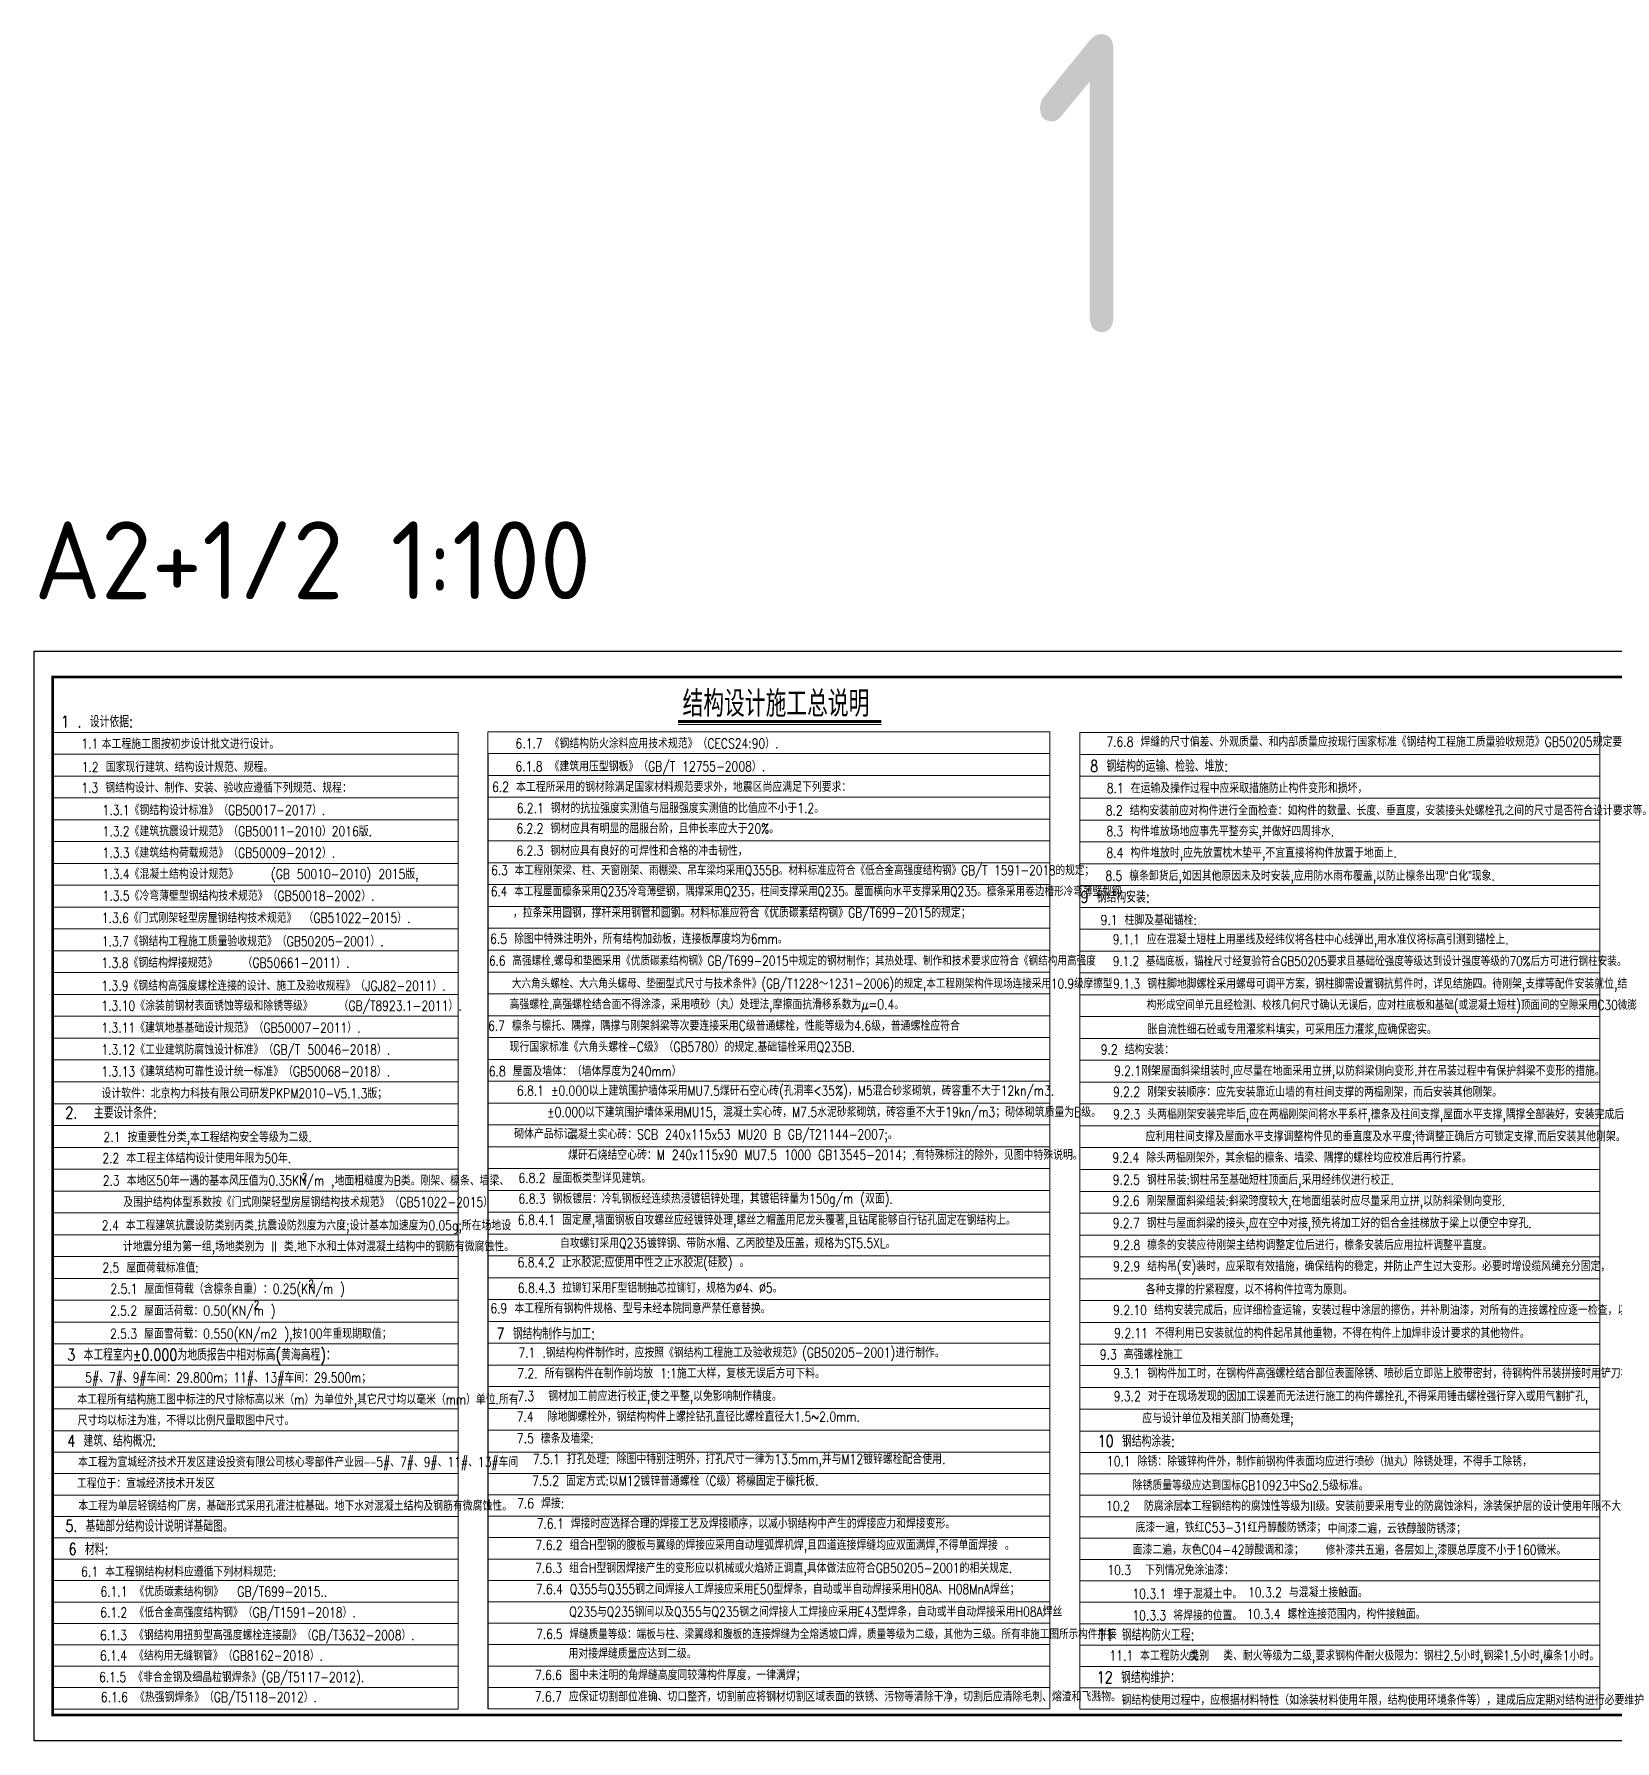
# Model space of a CAD drawing. Extents: x -2746917 to -971774, y -3334247 to -3250358.
# Drawn here: x -2530603 to -2469674, y -3316173 to -3250397 of the extents above; entities that cross this region are included whole.
import ezdxf
from ezdxf.enums import TextEntityAlignment as Align

# ---------------------------------------------------------------- set-up
doc = ezdxf.new("R2010")
doc.units = 0
doc.header["$LTSCALE"] = 1000
doc.header["$MEASUREMENT"] = 0
doc.linetypes.add('DOTE', pattern=[2.42, 2, -0.2, 0.02, -0.2])
doc.layers.get('0').update_dxf_attribs({"linetype": 'CONTINUOUS'})
for name, color, linetype in [('F', 4, 'DOTE'), ('JZSM', 7, 'CONTINUOUS'), ('PUB_TITLE', 4, 'CONTINUOUS'), ('WIN', 3, 'CONTINUOUS'), ('填充', 9, 'CONTINUOUS')]:
    doc.layers.add(name, color=color, linetype=linetype)
doc.layers.add('yichutu', color=7, linetype='CONTINUOUS', true_color=0xffffff, plot=False)
doc.styles.add('_HZTXT', font='txt.shx', dxfattribs={"width": 0.8, "bigfont": 'hztxt.shx'})
doc.styles.add('hztxt', font='tssdeng.shx', dxfattribs={"width": 0.8, "bigfont": 'tssdchn.shx'})
doc.styles.add('TSSD_Rein', font='Tssdeng.shx', dxfattribs={"width": 0.75, "bigfont": 'hztxt.shx'})

# ---------------------------------------------------------------- blocks, each defined once
blk = doc.blocks.new('yct-891-420-89100-42000-100-2004.0')
at = {"layer": 'yichutu', "color": 7, "true_color": 0xffffff}
blk.add_lwpolyline([(0, 0), (0, 42000), (89100, 42000), (89100, 0)], close=True, dxfattribs=at)
at = {"layer": 'yichutu', "color": 7, "true_color": 0xffffff, "style": 'TSSD_Rein'}
blk.add_text('A2+1/2 1:100', height=3000, dxfattribs=at).set_placement((0, 44000))
blk = doc.blocks.new('A$C440D491C')
at = {"layer": 'PUB_TITLE'}
blk.add_lwpolyline([(0, 0), (0, 42000), (89100, 42000), (89100, 0)], close=True, dxfattribs=at)
at = {"layer": 'PUB_TITLE', "const_width": 100}
blk.add_lwpolyline([(88100, 1000), (88100, 41000), (713, 41000), (713, 1000), (88100, 1000)], dxfattribs=at)

msp = doc.modelspace()

# ---------------------------------------------------------------- linework, layer by layer
at = {"lineweight": 5}
msp.add_line((-2505779.76, -3277009.14), (-2497946, -3277009.14), dxfattribs=at)
for points, const_width in [([(-2505779.76, -3276887.58), (-2497946, -3276887.58)], 106.29), ([(-2505779.76, -3276867.27), (-2497946, -3276867.27)], 31.89)]:
    msp.add_lwpolyline(points, dxfattribs=dict(const_width=const_width))
at = {"layer": '填充', "color": 250, "lineweight": 5}
for p, q in [((-2514252.42, -3277305.42), (-2529889.38, -3277305.42)), ((-2514252.42, -3277305.42), (-2514252.42, -3314946.52)), ((-2491457.32, -3277281.72), (-2513110.34, -3277281.72)), ((-2513108.52, -3277281.72), (-2513108.52, -3314939.81)), ((-2491457.32, -3277281.72), (-2491457.32, -3314939.81)), ((-2490302.86, -3277316.6), (-2490302.86, -3314957.7)), ((-2470251.07, -3277316.6), (-2490301.04, -3277316.6)), ((-2470251.07, -3277316.6), (-2470251.07, -3314957.7)), ((-2514252.42, -3278147.22), (-2529889.38, -3278147.22)), ((-2491457.32, -3278123.53), (-2513108.52, -3278123.53)), ((-2513106.69, -3278123.53), (-2513106.69, -3314939.81)), ((-2470251.07, -3278158.4), (-2490301.04, -3278158.4)), ((-2514252.42, -3278989.03), (-2529889.38, -3278989.03)), ((-2491457.32, -3278965.33), (-2513106.69, -3278965.33)), ((-2470251.07, -3279000.2), (-2490301.04, -3279000.2)), ((-2514252.42, -3279830.83), (-2529889.38, -3279830.83)), ((-2491457.32, -3279807.13), (-2513106.69, -3279807.13)), ((-2470251.07, -3279842.01), (-2490301.04, -3279842.01)), ((-2514252.42, -3280672.63), (-2529889.38, -3280672.63)), ((-2491457.32, -3280648.93), (-2513106.69, -3280648.93)), ((-2470251.07, -3280683.81), (-2490301.04, -3280683.81)), ((-2514252.42, -3281514.43), (-2529889.38, -3281514.43)), ((-2491457.32, -3281490.74), (-2513106.69, -3281490.74)), ((-2470251.07, -3281525.61), (-2490301.04, -3281525.61)), ((-2514252.42, -3282356.24), (-2529889.38, -3282356.24)), ((-2491457.32, -3282332.54), (-2513106.69, -3282332.54)), ((-2470251.07, -3282367.41), (-2490301.04, -3282367.41)), ((-2514252.42, -3283198.04), (-2529889.38, -3283198.04)), ((-2491457.32, -3283174.34), (-2513106.69, -3283174.34)), ((-2470251.07, -3283209.22), (-2490301.04, -3283209.22)), ((-2514252.42, -3284039.84), (-2529889.38, -3284039.84)), ((-2491457.32, -3284016.14), (-2513106.69, -3284016.14)), ((-2470251.07, -3284051.02), (-2490301.04, -3284051.02)), ((-2491457.32, -3284857.95), (-2513106.69, -3284857.95)), ((-2514252.42, -3284881.64), (-2529889.38, -3284881.64)), ((-2470251.07, -3284892.82), (-2490301.04, -3284892.82)), ((-2514252.42, -3285723.45), (-2529889.38, -3285723.45)), ((-2491457.32, -3285699.75), (-2513106.69, -3285699.75)), ((-2470251.07, -3285734.62), (-2490301.04, -3285734.62)), ((-2514252.42, -3286565.25), (-2529889.38, -3286565.25)), ((-2491457.32, -3286541.55), (-2513106.69, -3286541.55)), ((-2470251.07, -3286576.43), (-2490301.04, -3286576.43)), ((-2514252.42, -3287407.05), (-2529889.38, -3287407.05)), ((-2491457.32, -3287383.36), (-2513106.69, -3287383.36)), ((-2470251.07, -3287418.23), (-2490301.04, -3287418.23)), ((-2514252.42, -3288248.85), (-2529889.38, -3288248.85)), ((-2491457.32, -3288225.16), (-2513106.69, -3288225.16)), ((-2470251.07, -3288260.03), (-2490301.04, -3288260.03)), ((-2514252.42, -3289090.66), (-2529889.38, -3289090.66)), ((-2491457.32, -3289066.96), (-2513106.69, -3289066.96)), ((-2470251.07, -3289101.83), (-2490301.04, -3289101.83)), ((-2514252.42, -3289932.46), (-2529889.38, -3289932.46)), ((-2491457.32, -3289908.76), (-2513106.69, -3289908.76)), ((-2470251.07, -3289943.64), (-2490301.04, -3289943.64)), ((-2514252.42, -3290774.26), (-2529889.38, -3290774.26)), ((-2491457.32, -3290750.57), (-2513106.69, -3290750.57)), ((-2470251.07, -3290785.44), (-2490301.04, -3290785.44)), ((-2514252.42, -3291616.06), (-2529889.38, -3291616.06)), ((-2491457.32, -3291592.37), (-2513106.69, -3291592.37)), ((-2470251.07, -3291627.24), (-2490301.04, -3291627.24)), ((-2514252.42, -3292457.87), (-2529889.38, -3292457.87)), ((-2491457.32, -3292434.17), (-2513106.69, -3292434.17)), ((-2470251.07, -3292469.04), (-2490301.04, -3292469.04)), ((-2514252.42, -3293299.67), (-2529889.38, -3293299.67)), ((-2491457.32, -3293275.97), (-2513106.69, -3293275.97)), ((-2470251.07, -3293310.85), (-2490301.04, -3293310.85)), ((-2514252.42, -3294141.47), (-2529889.38, -3294141.47)), ((-2491457.32, -3294117.78), (-2513106.69, -3294117.78)), ((-2470251.07, -3294152.65), (-2490301.04, -3294152.65)), ((-2514252.42, -3294983.27), (-2529889.38, -3294983.27)), ((-2491457.32, -3294959.58), (-2513106.69, -3294959.58)), ((-2470251.07, -3294994.45), (-2490301.04, -3294994.45)), ((-2514252.42, -3295825.08), (-2529889.38, -3295825.08)), ((-2491457.32, -3295801.38), (-2513106.69, -3295801.38)), ((-2470251.07, -3295836.25), (-2490301.04, -3295836.25)), ((-2514252.42, -3296666.88), (-2529889.38, -3296666.88)), ((-2491457.32, -3296643.18), (-2513106.69, -3296643.18)), ((-2470251.07, -3296678.06), (-2490301.04, -3296678.06)), ((-2514252.42, -3297508.68), (-2529889.38, -3297508.68)), ((-2491457.32, -3297484.99), (-2513106.69, -3297484.99)), ((-2470251.07, -3297519.86), (-2490301.04, -3297519.86)), ((-2514252.42, -3298350.48), (-2529889.38, -3298350.48)), ((-2491457.32, -3298326.79), (-2513106.69, -3298326.79)), ((-2470251.07, -3298361.66), (-2490301.04, -3298361.66)), ((-2514252.42, -3299192.29), (-2529889.38, -3299192.29)), ((-2491457.32, -3299168.59), (-2513106.69, -3299168.59)), ((-2470251.07, -3299203.46), (-2490301.04, -3299203.46)), ((-2514252.42, -3300034.09), (-2529889.38, -3300034.09)), ((-2491457.32, -3300010.39), (-2513106.69, -3300010.39)), ((-2470251.07, -3300045.27), (-2490301.04, -3300045.27)), ((-2514252.42, -3300875.89), (-2529889.38, -3300875.89)), ((-2491457.32, -3300852.2), (-2513106.69, -3300852.2)), ((-2470251.07, -3300887.07), (-2490301.04, -3300887.07)), ((-2514252.42, -3301698.56), (-2529889.38, -3301698.56)), ((-2491457.32, -3301694), (-2513106.69, -3301694)), ((-2470251.07, -3301709.74), (-2490301.04, -3301709.74)), ((-2514252.42, -3302540.37), (-2529889.38, -3302540.37)), ((-2514252.42, -3302540.37), (-2529889.38, -3302540.37)), ((-2491457.32, -3302516.67), (-2513106.69, -3302516.67)), ((-2470251.07, -3302551.54), (-2490301.04, -3302551.54)), ((-2470251.07, -3302551.54), (-2490301.04, -3302551.54)), ((-2514252.42, -3303382.17), (-2529889.38, -3303382.17)), ((-2491457.32, -3303358.47), (-2513106.69, -3303358.47)), ((-2491457.32, -3303358.47), (-2513106.69, -3303358.47)), ((-2470251.07, -3303393.35), (-2490301.04, -3303393.35)), ((-2514252.42, -3304223.97), (-2529889.38, -3304223.97)), ((-2491457.32, -3304200.27), (-2513106.69, -3304200.27)), ((-2470251.07, -3304235.15), (-2490301.04, -3304235.15)), ((-2514252.42, -3305048.78), (-2529889.38, -3305048.78)), ((-2491457.32, -3305042.08), (-2513106.69, -3305042.08)), ((-2470251.07, -3305059.96), (-2490301.04, -3305059.96)), ((-2514252.42, -3305873.59), (-2529889.38, -3305873.59)), ((-2491457.32, -3305866.89), (-2513106.69, -3305866.89)), ((-2470251.07, -3305884.77), (-2490301.04, -3305884.77)), ((-2514252.42, -3306698.41), (-2529889.38, -3306698.41)), ((-2491457.32, -3306691.7), (-2513106.69, -3306691.7)), ((-2470251.07, -3306709.58), (-2490301.04, -3306709.58)), ((-2514252.42, -3307523.22), (-2529889.38, -3307523.22)), ((-2491457.32, -3307516.51), (-2513106.69, -3307516.51)), ((-2470251.07, -3307534.39), (-2490301.04, -3307534.39)), ((-2514252.42, -3308348.03), (-2529889.38, -3308348.03)), ((-2491457.32, -3308341.32), (-2513106.69, -3308341.32)), ((-2470251.07, -3308359.21), (-2490301.04, -3308359.21)), ((-2514252.42, -3309172.84), (-2529889.38, -3309172.84)), ((-2491457.32, -3309166.13), (-2513106.69, -3309166.13)), ((-2470251.07, -3309184.02), (-2490301.04, -3309184.02)), ((-2514252.42, -3309997.65), (-2529889.38, -3309997.65)), ((-2491457.32, -3309990.95), (-2513106.69, -3309990.95)), ((-2470251.07, -3310008.83), (-2490301.04, -3310008.83)), ((-2514252.42, -3310822.46), (-2529889.38, -3310822.46)), ((-2491457.32, -3310815.76), (-2513106.69, -3310815.76)), ((-2470251.07, -3310833.64), (-2490301.04, -3310833.64)), ((-2514252.42, -3311647.27), (-2529889.38, -3311647.27)), ((-2491457.32, -3311640.57), (-2513106.69, -3311640.57)), ((-2470251.07, -3311658.45), (-2490301.04, -3311658.45)), ((-2514252.42, -3312472.09), (-2529889.38, -3312472.09)), ((-2491457.32, -3312465.38), (-2513106.69, -3312465.38)), ((-2470251.07, -3312483.26), (-2490301.04, -3312483.26)), ((-2514252.42, -3313296.9), (-2529889.38, -3313296.9)), ((-2491457.32, -3313290.19), (-2513106.69, -3313290.19)), ((-2470251.07, -3313308.07), (-2490301.04, -3313308.07)), ((-2514252.42, -3314121.71), (-2529889.38, -3314121.71)), ((-2491457.32, -3314115), (-2513106.69, -3314115)), ((-2470251.07, -3314132.89), (-2490301.04, -3314132.89)), ((-2514252.42, -3314946.52), (-2529889.38, -3314946.52)), ((-2491457.32, -3314939.81), (-2513106.69, -3314939.81)), ((-2470251.07, -3314957.7), (-2490302.86, -3314957.7))]:
    msp.add_line(p, q, dxfattribs=at)

# ---------------------------------------------------------------- block references
at = {"ltscale": 1.5}
msp.add_blockref('A$C440D491C', (-2530602.64, -3316173.05), dxfattribs=at)
at = {"layer": 'yichutu'}
msp.add_blockref('yct-891-420-89100-42000-100-2004.0', (-2530602.64, -3316173.05), dxfattribs=at)

# ---------------------------------------------------------------- texts
at = {"layer": 'F', "color": 4, "lineweight": 5, "style": '_HZTXT', "width": 0.8}
msp.add_text('结构设计施工总说明', height=1000, dxfattribs=at).set_placement((-2505608.86, -3276704.29))
at = {"layer": 'JZSM', "color": 6, "lineweight": 5, "style": '_HZTXT', "width": 0.8}
for s, height, p in [('1 . 设计依据:', 450, (-2529563.1, -3277116.05, -32400000)), ('8 钢结构的运输、检验、堆放:', 450, (-2489897.8, -3278828.74, -32400000)), ('9 钢结构安装:', 450, (-2490272.07, -3283873.44, -16200000)), ('6.8.1 %%P0.000以上建筑围护墙体采用MU7.5煤矸石空心砖(孔洞率<35%%%)，M5混合砂浆砌筑，砖容重不大于12kn/m3.', 380, (-2511993.33, -3291303.07, -32400000)), ('2.  主要设计条件:', 450, (-2529402.09, -3292193.1, -32400000)), ('%%P0.000以下建筑围护墙体采用MU15, 混凝土实心砖，M7.5水泥砂浆砌筑，砖容重不大于19kn/m3；砌体砌筑质量为B级。', 380, (-2510827.36, -3292129.71)), ('7 钢结构制作与加工:', 450, (-2512781.72, -3300702.38, -32400000)), ('3 本工程室内%%P0.000为地质报告中相对标高(黄海高程)：', 450, (-2529327.8, -3301516.9, -32400000)), ('4 建筑、结构概况:', 450, (-2529327.08, -3304836.04, -32400000)), ('10 钢结构涂装:', 450, (-2489611.54, -3304844.81, -16200000)), ('5. 基础部分结构设计说明详基础图。', 450, (-2529399.62, -3308118.39, -32400000)), ('6 材料:', 450, (-2529274.83, -3309006.92, -32400000)), ('11 钢结构防火工程:', 450, (-2489615.55, -3312311.48, -16200000)), ('12 钢结构维护：', 450, (-2489646.18, -3313949.54, -16200000))]:
    msp.add_text(s, height=height, dxfattribs=at).set_placement(p)
at = {"layer": 'JZSM', "lineweight": 5, "style": '_HZTXT', "width": 0.8}
for s, height, p in [('1.1', 380, (-2528785.06, -3277933.43, -32400000)), ('本工程施工图按初步设计批文进行设计。', 380, (-2527996.88, -3277942, -32400000)), ('6.1.7 《钢结构防火涂料应用技术规范》（CECS24:90）. ', 380, (-2512045.66, -3277924.66, -32400000)), ('7.6.8 焊缝的尺寸偏差、外观质量、和内部质量应按现行国家标准《钢结构工程施工质量验收规范》GB50205规定要求进行检验.', 380, (-2489273.65, -3277858.01, -32400000)), ('1.2 国家现行建筑、结构设计规范、规程。', 380, (-2528767.5, -3278830.89, -32400000)), ('6.1.8 《建筑用压型钢板》（GB/T 12755-2008）. ', 380, (-2512049.27, -3278809.26, -32400000)), ('1.3 钢结构设计、制作、安装、验收应遵循下列规范、规程：', 380, (-2528780.84, -3279630.03, -32400000)), ('6.2 本工程所采用的钢材除满足国家材料规范要求外，地震区尚应满足下列要求：', 380, (-2512949.28, -3279597.7, -32400000)), ('8.1 在运输及操作过程中应采取措施防止构件变形和损坏，', 380, (-2489256.64, -3279643.6, -32400000)), ('1.3.1《钢结构设计标准》（GB50017-2017）.', 380, (-2527964.77, -3280491.48, -32400000)), ('6.2.1 钢材的抗拉强度实测值与屈服强度实测值的比值应不小于1.2。', 380, (-2512000.3, -3280413.95, -32400000)), ('8.2 结构安装前应对构件进行全面检查：如构件的数量、长度、垂直度，安装接头处螺栓孔之间的尺寸是否符合设计要求等。', 380, (-2489296.05, -3280505.82, -32400000)), ('1.3.2《建筑抗震设计规范》（GB50011-2010）2016版.', 380, (-2527964.77, -3281307.82, -32400000)), ('6.2.2 钢材应具有明显的屈服台阶，且伸长率应大于20%。', 380, (-2512015.99, -3281200.09, -32400000)), ('8.3 构件堆放场地应事先平整夯实,并做好四周排水.', 380, (-2489272.28, -3281306.69, -32400000)), ('1.3.3《建筑结构荷载规范》（GB50009-2012）.', 380, (-2527964.77, -3282138.59, -32400000)), ('6.2.3 钢材应具有良好的可焊性和合格的冲击韧性，', 380, (-2512015.62, -3282056.94, -32400000)), ('8.4 构件堆放时,应先放置枕木垫平,不宜直接将构件放置于地面上.', 380, (-2489268.23, -3282136.75, -32400000)), ('1.3.4《混凝土结构设计规范》    (GB 50010-2010) 2015版,', 380, (-2527964.77, -3282955.44, -32400000)), ('8.5 檩条卸货后,如因其他原因未及时安装,应用防水雨布覆盖,以防止檩条出现“白化”现象.', 380, (-2489312.21, -3283025.7, -32400000)), ('1.3.5《冷弯薄壁型钢结构技术规范》（GB50018-2002）.', 380, (-2527964.77, -3283797.24, -32400000)), ('1.3.6《门式刚架轻型房屋钢结构技术规范》 （GB51022-2015）.', 380, (-2527992.74, -3284646.15, -32400000)), ('9.1 柱脚及基础锚栓:', 380, (-2489495.01, -3284727.59, -16200000)), ('1.3.7《钢结构工程施工质量验收规范》（GB50205-2001）.', 380, (-2527992.74, -3285547.71, -32400000)), ('6.5 除图中特殊注明外，所有结构加劲板，连接板厚度均为6mm。', 380, (-2513025.91, -3285450.97, -32400000)), ('9.1.1 应在混凝土短柱上用墨线及经纬仪将各柱中心线弹出,用水准仪将标高引测到锚栓上.', 380, (-2489023.45, -3285473.6, -16200000)), ('1.3.8《钢结构焊接规范》   （GB50661-2011）.', 380, (-2528006.72, -3286375.96, -32400000)), ('6.6 高强螺栓.螺母和垫圈采用《优质碳素结构钢》GB/T699-2015中规定的钢材制作；其热处理、制作和技术要求应符合《钢结构用高强度', 370, (-2513068.04, -3286292.11, -32400000)), ('9.1.2 基础底板，锚栓尺寸经复验符合GB50205要求且基础砼强度等级达到设计强度等级的70%后方可进行钢柱安装。', 370, (-2489025.26, -3286308.8, -16200000)), ('1.3.9《钢结构高强度螺栓连接的设计、施工及验收规程》（JGJ82-2011）.', 380, (-2528009.11, -3287261.97, -32400000)), ('大六角头螺栓、大六角头螺母、垫圈型式尺寸与技术条件》(GB/T1228～1231-2006)的规定,本工程刚架构件现场连接采用10.9级摩擦型', 370, (-2512188.55, -3287172.57, -32400000)), ('9.1.3 钢柱脚地脚螺栓采用螺母可调平方案，钢柱脚需设置钢抗剪件时，详见结施四。待刚架,支撑等配件安装就位,结', 380, (-2489010.63, -3287183.67, -16200000)), ('1.3.10《涂装前钢材表面锈蚀等级和除锈等级》   （GB/T8923.1-2011）.', 380, (-2528008.61, -3288032.67, -32400000)), ('高强螺栓.高强螺栓结合面不得涂漆，采用喷砂（丸）处理法,摩擦面抗滑移系数为μ=0.4。', 380, (-2512276.66, -3287980, -32400000)), ('构形成空间单元且经检测、校核几何尺寸确认无误后，应对柱底板和基础(或混凝土短柱)顶面间的空隙采用C30微膨', 370, (-2487713.83, -3287998.43, -16200000)), ('1.3.11《建筑地基基础设计规范》（GB50007-2011）.', 380, (-2528008.61, -3288879.39, -32400000)), ('6.7 檩条与檩托、隅撑，隅撑与刚架斜梁等次要连接采用C级普通螺栓，性能等级为4.6级，普通螺栓应符合', 380, (-2513107.25, -3288804.5, -32400000)), ('胀自流性细石砼或专用灌浆料填实，可采用压力灌浆,应确保密实。', 380, (-2487688.13, -3288938.45, -16200000)), ('1.3.12《工业建筑防腐蚀设计标准》（GB/T 50046-2018）.', 380, (-2528008.61, -3289721.19, -32400000)), ('现行国家标准《六角头螺栓-C级》（GB5780）的规定.基础锚栓采用Q235B.', 380, (-2512275.05, -3289618.18, -32400000)), ('9.2 结构安装：', 380, (-2489488.64, -3289718.35, -16200000)), ('1.3.13《建筑结构可靠性设计统一标准》（GB50068-2018）.', 380, (-2528008.61, -3290562.99, -32400000)), ('6.8 屋面及墙体：（墙体厚度为240mm）', 380, (-2513076.14, -3290555.2, -32400000)), ('9.2.1刚架屋面斜梁组装时,应尽量在地面采用立拼,以防斜梁侧向变形.并在吊装过程中有保护斜梁不变形的措施。', 380, (-2488977.09, -3290537.98, -16200000)), ('设计软件：北京构力科技有限公司研发PKPM2010-V5.1.3版；', 380, (-2528008.61, -3291408.69, -32400000)), ('9.2.2 刚架安装顺序：应先安装靠近山墙的有柱间支撑的两榀刚架，而后安装其他刚架。', 380, (-2489016.8, -3291352.51, -16200000)), ('9.2.3 头两榀刚架安装完毕后,应在两榀刚架间将水平系杆,檩条及柱间支撑,屋面水平支撑,隅撑全部装好，安装完成后', 380, (-2489012.29, -3292214.53, -16200000)), ('2.1 按重要性分类,本工程结构安全等级为二级.', 380, (-2527926.49, -3293091.23, -32400000)), ('砌体产品标记：', 380, (-2512097.23, -3292965.1)), ('混凝土实心砖：SCB 240x115x53 MU20 B GB/T21144-2007;。', 380, (-2510022.76, -3292990.51, 500)), ('应利用柱间支撑及屋面水平支撑调整构件见的垂直度及水平度;待调整正确后方可锁定支撑.而后安装其他刚架。', 380, (-2487761.39, -3293069.13, -16200000)), ('煤矸石烧结空心砖：M 240x115x90 MU7.5 1000 GB13545-2014；.有特殊标注的除外，见图中特殊说明。', 380, (-2510022.76, -3293780.32, 500)), ('2.2 本工程主体结构设计使用年限为50年.', 380, (-2527970.86, -3293904.77, -32400000)), ('9.2.4 除头两榀刚架外，其余榀的檩条、墙梁、隅撑的螺栓均应校准后再行拧紧。', 380, (-2489044.21, -3293883.92, -16200000)), ('2.3 本地区50年一遇的基本风压值为0.35KN/m ,地面粗糙度为B类。刚架、檩条、墙梁、', 380, (-2527957.32, -3294769.83, -32400000)), ('2', 300, (-2520279.48, -3294593.49, -32400000)), ('6.8.2 屋面板类型详见建筑。', 380, (-2511933.23, -3294669.05, -48600000)), ('9.2.5 钢柱吊装:钢柱吊至基础短柱顶面后,采用经纬仪进行校正.', 380, (-2489023.02, -3294740.34, -16200000)), ('及围护结构体型系数按《门式刚架轻型房屋钢结构技术规范》（GB51022-2015）', 380, (-2527165.97, -3295599.13, -32400000)), ('6.8.3 钢板镀层：冷轧钢板经连续热浸镀铝锌处理，其镀铝锌量为150g/m (双面).', 380, (-2511930.94, -3295465.89, -32400000)), ('9.2.6 刚架屋面斜梁组装:斜梁跨度较大,在地面组装时应尽量采用立拼,以防斜梁侧向变形.', 380, (-2489032.27, -3295552.19, -16200000)), ('6.8.4.1 固定屋,墙面钢板自攻螺丝应经镀锌处理,螺丝之帽盖用尼龙头覆著,且钻尾能够自行钻孔固定在钢结构上。', 380, (-2511956.86, -3296284.81, -32400000)), ('9.2.7 钢柱与屋面斜梁的接头,应在空中对接,预先将加工好的铝合金挂梯放于梁上以便空中穿孔.', 380, (-2489029.63, -3296409.61, -16200000)), ('2.4 本工程建筑抗震设防类别丙类.抗震设防烈度为六度;设计基本加速度为0.05g;所在场地设', 380, (-2527990.75, -3296497.32, -32400000)), ('计地震分组为第一组,场地类别为 II 类.地下水和土体对混凝土结构中的钢筋有微腐蚀性。', 380, (-2527178.14, -3297307.8, -32400000)), ('自攻螺钉采用Q235镀锌钢、带防水帽、乙丙胶垫及压盖，规格为ST5.5XL。', 380, (-2510331.07, -3297183.33, -32400000)), ('9.2.8 檩条的安装应待刚架主结构调整定位后进行，檩条安装后应用拉杆调整平直度。', 380, (-2489011.82, -3297255.24, -16200000)), ('2.5 屋面荷载标准值:', 380, (-2527973.23, -3298123.87, -32400000)), ('6.8.4.2 止水胶泥:应使用中性之止水胶泥(硅胶) 。', 380, (-2511967.44, -3297918.22, -32400000)), ('9.2.9 结构吊(安)装时，应采取有效措施，确保结构的稳定，并防止产生过大变形。必要时增设缆风绳充分固定，', 380, (-2489010.16, -3298073, -16200000)), ('2.5.1 屋面恒荷载（含檩条自重）：0.25(KN/m )', 380, (-2527659.42, -3298939.08, -32400000)), ('2', 300, (-2520024.37, -3298704.91, -32400000)), ('6.8.4.3 拉铆钉采用F型铝制抽芯拉铆钉，规格为%%c4、%%c5。', 380, (-2511957.62, -3298904.99, -32400000)), ('各种支撑的拧紧程度，以不将构件拉弯为原则。', 380, (-2487757.91, -3298967.82, -16200000)), ('2.5.2 屋面活荷载：0.50(KN/m )  ', 380, (-2527675.38, -3299783.78, -32400000)), ('2', 300, (-2522134.75, -3299512.07, -32400000)), ('6.9 本工程所有钢构件规格、型号未经本院同意严禁任意替换。', 380, (-2513014.6, -3299694.08, -32400000)), ('9.2.10 结构安装完成后，应详细检查运输，安装过程中涂层的擦伤，并补刷油漆，对所有的连接螺栓应逐一检查，以防漏拧或松动。', 380, (-2489010.15, -3299759.85, -16200000)), ('2.5.3 屋面雪荷载：0.550(KN/m2 ),按100年重现期取值；  ', 380, (-2527677.33, -3300671.09, -32400000)), ('9.2.11 不得利用已安装就位的构件起吊其他重物，不得在构件上加焊非设计要求的其他物件。', 380, (-2488971.68, -3300647.35, -16200000)), ('7.1 .钢结构构件制作时，应按照《钢结构工程施工及验收规范》(GB50205-2001)进行制作。', 380, (-2511936.13, -3301399.64, -32400000)), ('9.3 高强螺栓施工', 380, (-2489523.63, -3301472.43, -16200000)), ('7.2. 所有钢构件在制作前均放 1:1施工大样，复核无误后方可下料。', 380, (-2511979.1, -3302199.08, -32400000)), ('9.3.1 钢构件加工时，在钢构件高强螺栓结合部位表面除锈、喷砂后立即贴上胶带密封，待钢构件吊装拼接时用铲刀将胶带铲除干净。', 380, (-2489004.76, -3302198.98, -16200000)), ('本工程所有结构施工图中标注的尺寸除标高以米（m）为单位外,其它尺寸均以毫米（mm）单位.所有', 380, (-2528937.03, -3303205.38, -32400000)), ('7.3  钢材加工前应进行校正,使之平整,以免影响制作精度。', 380, (-2511979.1, -3303075.42, -32400000)), ('9.3.2 对于在现场发现的因加工误差而无法进行施工的构件螺拴孔,不得采用锤击螺栓强行穿入或用气割扩孔,', 380, (-2488990.71, -3303080.5, -16200000)), ('尺寸均以标注为准，不得以比例尺量取图中尺寸。', 380, (-2528926.51, -3304014.12, -32400000)), ('7.4  除地脚螺栓外，钢结构构件上螺拴钻孔直径比螺栓直径大1.5~2.0mm.', 380, (-2512000.05, -3303868.62, -32400000)), ('应与设计单位及相关部门协商处理;', 380, (-2487888.48, -3303927.29, -16200000)), ('7.5 檩条及墙梁:', 380, (-2511995.12, -3304701.38, -32400000)), ('7.5.1 打孔处理: 除图中特别注明外，打孔尺寸一律为13.5mm,并与M12镀锌螺栓配合使用.', 380, (-2511382.08, -3305503.53, -32400000)), ('10.1 除锈：除镀锌构件外，制作前钢构件表面均应进行喷砂（抛丸）除锈处理，不得手工除锈，', 380, (-2489253.15, -3305587.18, -16200000)), ('7.5.2 固定方式:以M12镀锌普通螺栓（C级）将檩固定于檩托板.', 380, (-2511412.68, -3306342.74, -32400000)), ('除锈质量等级应达到国标GB10923中Sa2.5级标准。', 380, (-2488261.87, -3306515.33, -16200000)), ('7.6 焊接:', 380, (-2511984.83, -3307208.04, -32400000)), ('10.2  防腐涂层：', 380, (-2489279.71, -3307312.66, -16200000)), ('本工程钢结构的腐蚀性等级为II级。安装前要采用专业的防腐蚀涂料，涂装保护层的设计使用年限不大于10年；', 380, (-2486360.58, -3307312.66, -16200000)), ('7.6.1 焊接时应选择合理的焊接工艺及焊接顺序，以减小钢结构中产生的焊接应力和焊接变形。', 380, (-2511231.11, -3307988.06, -32400000)), ('底漆一遍，铁红C53-31红丹醇酸防锈漆；', 380, (-2488149.54, -3308137.95, -16200000)), ('中间漆二遍，云铁醇酸防锈漆；', 380, (-2480736.44, -3308182.29, -16200000)), ('7.6.2 组合H型钢的腹板与翼缘的焊接应采用自动埋弧焊机焊,且四道连接焊缝均应双面满焊,不得单面焊接 。', 380, (-2511276.71, -3308813.29, -32400000)), ('面漆二遍，灰色C04-42醇酸调和漆；', 380, (-2488261.49, -3308995.75, -16200000)), ('修补漆共五遍，各层如上,漆膜总厚度不小于160微米。', 380, (-2480824.22, -3309002.66, -16200000)), ('6.1 本工程钢结构材料应遵循下列材料规范:', 380, (-2528789.59, -3309841.03, -32400000)), ('7.6.3 组合H型钢因焊接产生的变形应以机械或火焰矫正调直,具体做法应符合GB50205-2001的相关规定.', 380, (-2511290.98, -3309700.27, -32400000)), ('10.3  下列情况免涂油漆：', 380, (-2489233.87, -3309777.51, -16200000)), ('6.1.1 《优质碳素结构钢》  GB/T699-2015..', 380, (-2528048.17, -3310609.32, -32400000)), ('7.6.4 Q355与Q355钢之间焊接人工焊接应采用E50型焊条，自动或半自动焊接采用H08A、H08MnA焊丝；', 380, (-2511265.7, -3310513.61, -32400000)), ('10.3.1 埋于混凝土中。', 380, (-2488268.29, -3310694.81, -16200000)), ('10.3.2 与混凝土接触面。', 380, (-2483811.01, -3310638.34, -16200000)), ('Q235与Q235钢间以及Q355与Q235钢之间焊接人工焊接应采用E43型焊条，自动或半自动焊接采用H08A焊丝', 380, (-2509974.68, -3311385.36, -32400000)), ('10.3.3 将焊接的位置。', 380, (-2488268.29, -3311528.68, -16200000)), ('10.3.4 螺栓连接范围内，构件接触面。', 380, (-2483866.36, -3311472.04, -16200000)), ('6.1.3 《钢结构用扭剪型高强度螺栓连接副》（GB/T3632-2008）.', 380, (-2528064.65, -3312289.86, -32400000)), ('7.6.5 焊缝质量等级：端板与柱、梁翼缘和腹板的连接焊缝为全熔透坡口焊，质量等级为二级，其他为三级。所有非施工图所示构件拼接', 370, (-2511248.52, -3312242.91, -32400000)), ('用对接焊缝质量应达到二级。', 380, (-2510005.86, -3312996.86, -32400000)), ('11.1 本工程防火类别  类、耐火等级为二级,要求钢构件耐火极限为：钢柱2.5小时,钢梁1.5小时,檩条1小时。', 380, (-2489153.97, -3313075.17, -16200000)), ('6.1.5 《非合金钢及细晶粒钢焊条》(GB/T5117-2012). ', 380, (-2528097.6, -3313905.94, -32400000)), ('7.6.6 图中未注明的角焊缝高度同较薄构件厚度，一律满焊；', 380, (-2511298.33, -3313826.94, -32400000)), (' 6.1.6 《热强钢焊条》（GB/T5118-2012）. ', 380, (-2528299.96, -3314676.22, -32400000)), ('7.6.7 应保证切割部位准确、切口整齐，切割前应将钢材切割区域表面的铁锈、污物等清除干净，切割后应清除毛刺、熔渣和飞溅物。', 380, (-2511304.8, -3314656.41, -32400000)), ('钢结构使用过程中，应根据材料特性（如涂装材料使用年限，结构使用环境条件等），建成后应定期对结构进行必要维护', 380, (-2488689.72, -3314787.47, -16200000))]:
    msp.add_text(s, height=height, dxfattribs=at).set_placement(p)
for s, height, p in [('6.3 本工程刚架梁、柱、天窗刚架、雨棚梁、吊车梁均采用Q355B。材料标准应符合《低合金高强度结构钢》GB/T 1591-2018的规定；', 370, (-2512984.84, -3282917.65, -32400000)), ('6.4 本工程屋面檩条采用Q235冷弯薄壁钢，隅撑采用Q235，柱间支撑采用Q235。屋面横向水平支撑采用Q235。檩条采用卷边槽形冷弯薄壁型钢', 370, (-2512999.66, -3283730.81, -32400000)), ('，拉条采用圆钢，撑杆采用钢管和圆钢。材料标准应符合《优质碳素结构钢》GB/T699-2015的规定；', 380, (-2512150.49, -3284559.91, -32400000))]:
    msp.add_text(s, height=height, dxfattribs=at).set_placement(p, align=Align.BOTTOM_LEFT)
at = {"layer": 'JZSM', "color": 3, "lineweight": 5, "style": '_HZTXT', "width": 0.8}
for s, p in [('5#、7#、9#车间：29.800m；11#、13#车间：29.500m；', (-2528632.04, -3302361.79, -32400000)), ('本工程为宣城经济技术开发区建设投资有限公司核心零部件产业园——5#、7#、9#、11#、13#车间', (-2528910.88, -3305615.92, -32400000)), (' 工程位于：宣城经济技术开发区', (-2529224.44, -3306440.73, -32400000)), ('本工程为单层轻钢结构厂房，基础形式采用孔灌注桩基础。地下水对混凝土结构及钢筋有微腐蚀性。', (-2528900.78, -3307305.21, -32400000))]:
    msp.add_text(s, height=380, dxfattribs=at).set_placement(p)
at = {"layer": 'JZSM', "color": 1, "lineweight": 5, "style": '_HZTXT', "width": 0.8}
for s, p in [('6.1.2 《低合金高强度结构钢》（GB/T1591-2018）.', (-2528053.53, -3311414.41, -32400000)), ('6.1.4 《结构用无缝钢管》（GB8162-2018）.', (-2528064.65, -3313076.39, -32400000)), ('戊', (-2486118.24, -3313088.4, 250))]:
    msp.add_text(s, height=380, dxfattribs=at).set_placement(p)
at = {"layer": 'WIN', "color": 3, "style": 'hztxt', "width": 0.8}
msp.add_text('1', height=11520, dxfattribs=at).set_placement((-2489942.35, -3261916.56), align=Align.CENTER)

doc.saveas('drawing.dxf')
